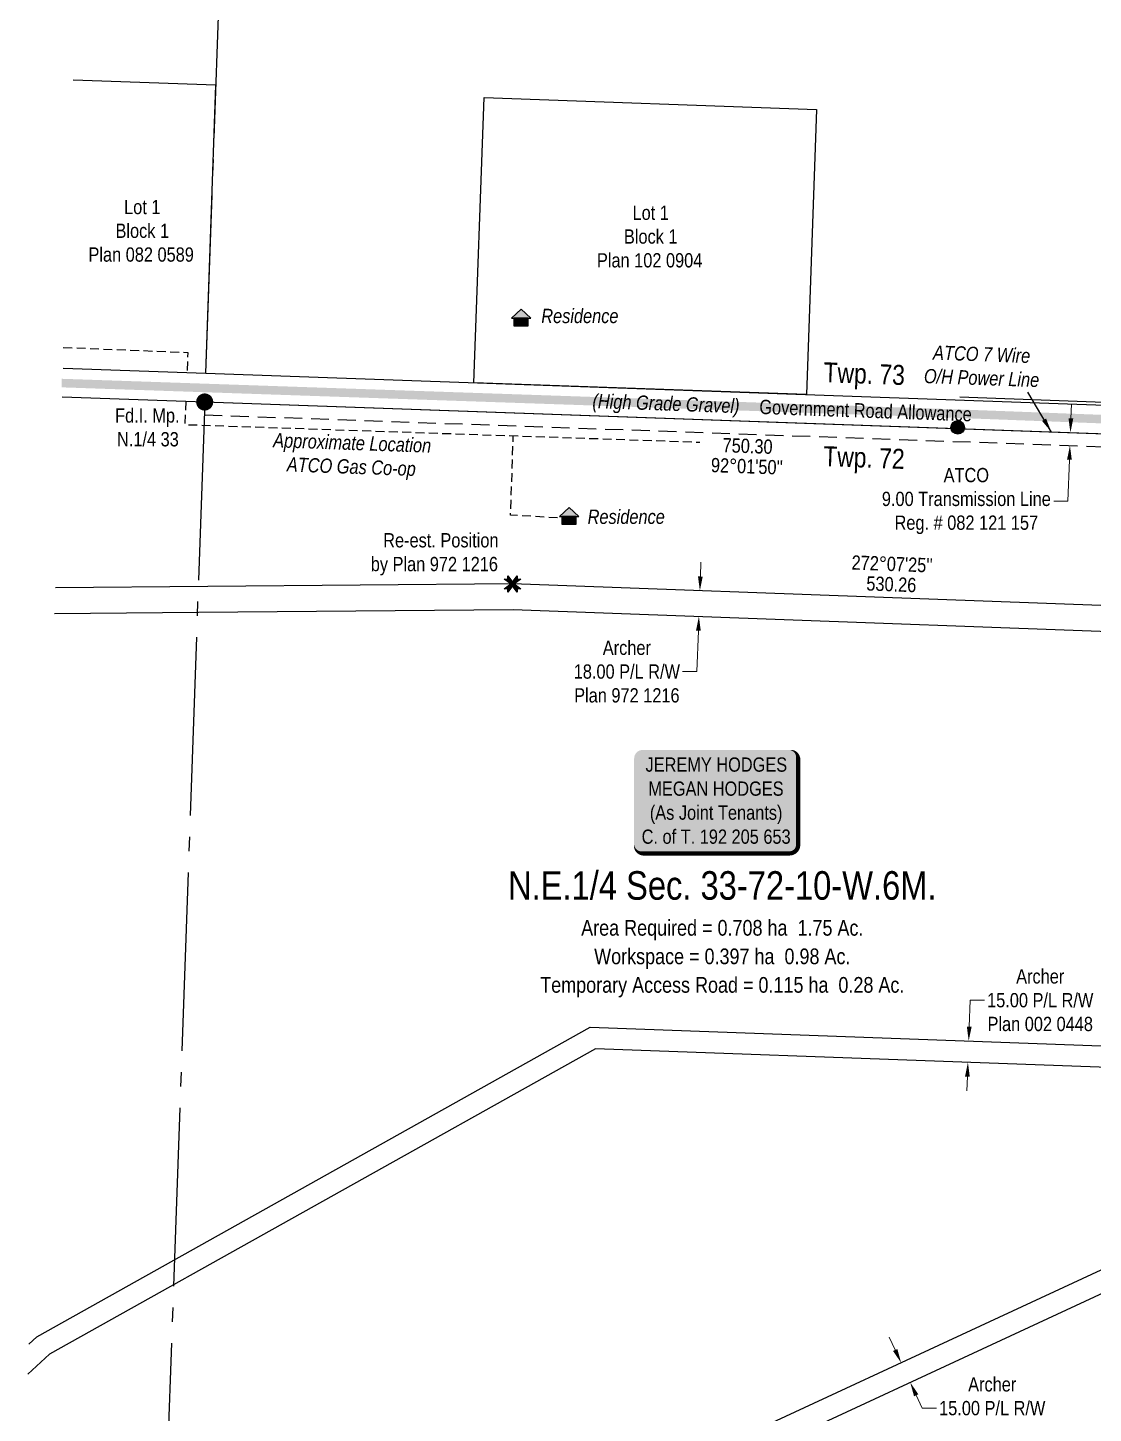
# Model space of a CAD drawing. Extents: x 338216 to 346362, y 6125251 to 6136161.
# Drawn here: x 342740 to 343487, y 6128793 to 6129764 of the extents above; entities that cross this region are included whole.
import ezdxf
from ezdxf.enums import TextEntityAlignment as Align

# ---------------------------------------------------------------- set-up
doc = ezdxf.new("R2010")
doc.units = 0
doc.header["$LTSCALE"] = 5
doc.header["$PDSIZE"] = 0.5
for name, pattern in [('foc-FLOWLINE', [3.75, 2.5, -1.25]), ('foc-QUARTERLINE', [33, 25, -3, 2, -3]), ('POWERLINE5', [7.8, 2.4, -0.6, 0.6, -0.6, 0.6, -0.6, 2.4]), ('UG_PIPE', [1.875, 1.25, -0.625])]:
    doc.linetypes.add(name, pattern=pattern)
doc.layers.get('Defpoints').update_dxf_attribs({"color": 9})
for name, color, linetype in [('AS-FENCE', 48, 'foc-FENCE'), ('AS-OWNER', 7, 'Continuous'), ('AS-PIPE-UG', 44, 'UG_PIPE'), ('AS-PIPE-UG-T', 44, 'Continuous'), ('AS-POWER', 104, 'foc-POWER'), ('AS-POWER-EXISTING', 72, 'POWERLINE5'), ('AS-POWER-T', 104, 'Continuous'), ('AS-RESIDENCE', 14, 'Continuous'), ('AS-ROADS', 254, 'Continuous'), ('C-SYMBOL', 7, 'Continuous'), ('D-TXT', 7, 'Continuous'), ('F-EZE', 190, 'foc-FLOWLINE'), ('F-RW', 190, 'Continuous'), ('L-AREAREQUIRED', 7, 'Continuous'), ('L-AREAWORK', 5, 'Continuous'), ('L-BD', 7, 'Continuous'), ('L-MON', 1, 'Continuous'), ('L-QSEC', 8, 'foc-QUARTERLINE'), ('L-ROAD-T', 7, 'Continuous'), ('L-SEC', 7, 'Continuous'), ('L-TITLEDB', 4, 'Continuous')]:
    doc.layers.add(name, color=color, linetype=linetype)
doc.layers.add('F-RW-T', color=190, linetype='Continuous', lineweight=9)
doc.layers.add('T-TEXT', color=48, linetype='Continuous', lineweight=18)
doc.styles.add('100L', font='ARIALN.TTF', dxfattribs={"height": 11})
doc.styles.add('175L', font='ARIALN.TTF', dxfattribs={"height": 20})
doc.styles.add('80', font='ARIALN.TTF', dxfattribs={"height": 10})
doc.styles.add('80CG', font='ARIALN.TTF', dxfattribs={"height": 10})
doc.styles.add('80L', font='ARIALN.TTF', dxfattribs={"height": 10})
doc.styles.add('80LS', font='ARIALNI.TTF', dxfattribs={"height": 10})
doc.styles.add('foc-LtypeFont', font='ARIALN.TTF', dxfattribs={"height": 7.35})
doc.linetypes.add('foc-FENCE', pattern='A,10,-1,["X",foc-LtypeFont,S=0.2,R=0,X=-0.625,Y=-0.75],-1.24', length=12.24)
doc.linetypes.add('foc-POWER', pattern='A,6,-1,["P",foc-LtypeFont,S=0.2,R=0,X=-0.625,Y=-0.75],-1.24,4', length=12.24)
doc.dimstyles.new('Compass 5 000', dxfattribs={"dimscale": 5, "dimtxt": 9, "dimasz": 2, "dimexe": 0.2, "dimexo": 0.0625, "dimgap": 0.5, "dimtad": 0, "dimtih": 1, "dimtoh": 1, "dimzin": 0, "dimdsep": 46, "dimtxsty": '80CG', "dimcen": 0.1, "dimse1": 1, "dimse2": 1, "dimclrd": 256, "dimclrt": 256, "dimaunit": 1, "dimadec": 4, "dimazin": 0, "dimtfac": 0.06, "dimtofl": 0, "dimtmove": 0, "dimatfit": 1, "dimfxl": 0.2, "dimtolj": 1, "dimtzin": 0, "dimlwd": -1, "dimarcsym": 0})

# ---------------------------------------------------------------- blocks, each defined once
blk = doc.blocks.new('fdia')
at = {"color": 255, "const_width": 1}
blk.add_lwpolyline([(-0.5, 0, 1), (0.5, 0, 1)], format="xyb", close=True, dxfattribs=at)
blk = doc.blocks.new('Fdiaa')
blk.add_blockref('fdia', (0, 0))
blk = doc.blocks.new('fdib')
at = {"color": 1, "const_width": 1.6}
blk.add_lwpolyline([(-0.4, 0, 1), (0.4, 0, 1)], format="xyb", close=True, dxfattribs=at)
at = {"color": 1}
blk.add_circle((0, 0), 0.8, dxfattribs=at)
blk = doc.blocks.new('Fdibb')
blk.add_blockref('fdib', (0, 0))
blk = doc.blocks.new('fdicc')
for name in ['Fdibb', 'Fdiaa']:
    blk.add_blockref(name, (0, 0))
blk = doc.blocks.new('FDI')
blk.add_blockref('fdicc', (0, 0))
blk = doc.blocks.new('POWERPOLE')
h = blk.add_hatch(color=255)
edge = h.paths.add_edge_path()
edge.add_arc((0, 0), 0.96, 0, 360)
at = {"linetype": 'Continuous'}
for p, q in [((0.68, -0.68), (-0.68, 0.68)), ((-0.68, -0.68), (0.68, 0.68))]:
    blk.add_line(p, q, dxfattribs=at)
blk.add_circle((0, 0), 0.96, dxfattribs=at)
blk = doc.blocks.new('*D70')
at = {"layer": 'Defpoints', "color": 0, "transparency": 16777216}
for p in [(343369.69, 6128836.41), (343376, 6128822.81), (343358.76, 6128814.81)]:
    blk.add_point(p, dxfattribs=at)
at = {"layer": 'F-RW-T', "transparency": 16777216}
for p, q in [((343348.24, 6128837.48), (343344.03, 6128846.55)), ((343362.97, 6128805.74), (343367.18, 6128796.67)), ((343367.18, 6128796.67), (343377.18, 6128796.67))]:
    blk.add_line(p, q, dxfattribs=at)
for points in [[(343349.75, 6128838.18), (343346.73, 6128836.78), (343352.45, 6128828.41)], [(343364.48, 6128806.44), (343361.46, 6128805.04), (343358.76, 6128814.81)]]:
    blk.add_solid(points, dxfattribs=at)
at = {"layer": 'F-RW-T', "transparency": 16777216, "insert": (343416.27, 6128796.67), "char_height": 10, "attachment_point": 5, "style": '80CG'}
blk.add_mtext('\\A1;Archer\\P15.00 P/L R/W\\PPlan 052 0982', dxfattribs=at)
blk = doc.blocks.new('*D73')
at = {"layer": 'Defpoints', "color": 0, "transparency": 16777216}
for p in [(343291.24, 6129058.03), (343399.78, 6129054.06), (343290.69, 6129043.04)]:
    blk.add_point(p, dxfattribs=at)
at = {"layer": 'F-RW-T', "transparency": 16777216}
for p, q in [((343400.15, 6129064.05), (343400.82, 6129082.57)), ((343400.82, 6129082.57), (343410.82, 6129082.57)), ((343398.87, 6129029.08), (343398.5, 6129019.09))]:
    blk.add_line(p, q, dxfattribs=at)
for points in [[(343398.48, 6129064.11), (343401.81, 6129063.99), (343399.78, 6129054.06)], [(343397.2, 6129029.14), (343400.53, 6129029.02), (343399.23, 6129039.07)]]:
    blk.add_solid(points, dxfattribs=at)
at = {"layer": 'F-RW-T', "transparency": 16777216, "insert": (343449.91, 6129082.57), "char_height": 10, "attachment_point": 5, "style": '80CG'}
blk.add_mtext('\\A1;Archer\\P15.00 P/L R/W\\PPlan 002 0448', dxfattribs=at)
blk = doc.blocks.new('*D74')
at = {"layer": 'Defpoints', "color": 0, "transparency": 16777216}
for p in [(343187.7, 6129370.44), (343211.31, 6129369.58), (343187.04, 6129352.46)]:
    blk.add_point(p, dxfattribs=at)
at = {"layer": 'F-RW-T', "transparency": 16777216}
for p, q in [((343211.68, 6129379.57), (343212.04, 6129389.56)), ((343210.29, 6129341.61), (343209.23, 6129312.89)), ((343209.23, 6129312.89), (343199.23, 6129312.89))]:
    blk.add_line(p, q, dxfattribs=at)
for points in [[(343210.01, 6129379.63), (343213.34, 6129379.51), (343211.31, 6129369.58)], [(343208.62, 6129341.67), (343211.95, 6129341.54), (343210.65, 6129351.6)]]:
    blk.add_solid(points, dxfattribs=at)
at = {"layer": 'F-RW-T', "transparency": 16777216, "insert": (343160.15, 6129312.89), "char_height": 10, "attachment_point": 5, "style": '80CG'}
blk.add_mtext('\\A1;Archer\\P18.00 P/L R/W\\PPlan 972 1216', dxfattribs=at)
blk = doc.blocks.new('*U83')
h = blk.add_hatch(color=59)
edge = h.paths.add_edge_path()
edge.add_line((-51.5, -37), (51.5, -37))
edge.add_arc((51.5, -31), 6, 270, 360)
edge.add_line((57.5, -31), (57.5, 29.5))
edge.add_arc((51.5, 29.5), 6, 0, 90)
edge.add_line((51.5, 35.5), (-51.5, 35.5))
edge.add_arc((-51.5, 29.5), 6, 90, 180)
edge.add_line((-57.5, 29.5), (-57.5, -31))
edge.add_arc((-51.5, -31), 6, 180, 270)
at = {"color": 1, "flags": 128}
blk.add_lwpolyline([(-51.5, -37, 3, 3, 0), (51.5, -37, 3, 3, 0.414214), (57.5, -31, 3, 3, 0), (57.5, 29.5, 3, 0, 0.414214), (51.5, 35.5, 0, 0, 0), (-51.5, 35.5, 0, 0, 0.414214), (-57.5, 29.5, 0, 0, 0), (-57.5, -31, 0, 3, 0.414214)], format="xyseb", close=True, dxfattribs=at)
blk.add_lwpolyline([(-36.9, -26.42, 0, 7.5, 0), (0, 0, 0, 0, 0)], format="xyseb", dxfattribs=at)
at = {"color": 1, "style": '80'}
blk.add_attdef('ENTER_TEXT_001', (-35.99, -5), '', height=10, dxfattribs=at)
blk = doc.blocks.new('*D84')
at = {"layer": 'Defpoints', "color": 0, "transparency": 16777216}
for p in [(343471.06, 6129480.37), (343477.91, 6129480.13), (343477.6, 6129471.14)]:
    blk.add_point(p, dxfattribs=at)
at = {"layer": 'F-RW-T', "transparency": 16777216}
for p, q in [((343471.41, 6129490.36), (343471.77, 6129500.36)), ((343470.39, 6129461.38), (343469.36, 6129432.47)), ((343469.36, 6129432.47), (343459.36, 6129432.47))]:
    blk.add_line(p, q, dxfattribs=at)
for points in [[(343469.75, 6129490.42), (343473.08, 6129490.31), (343471.06, 6129480.37)], [(343468.72, 6129461.44), (343472.05, 6129461.33), (343470.74, 6129471.38)]]:
    blk.add_solid(points, dxfattribs=at)
at = {"layer": 'F-RW-T', "transparency": 16777216, "insert": (343398.12, 6129432.47), "char_height": 10, "attachment_point": 5, "style": '80CG'}
blk.add_mtext('\\A1;ATCO\\P9.00 Transmission Line\\PReg. # 082 121 157', dxfattribs=at)
blk = doc.blocks.new('TEMP')
h = blk.add_hatch(color=255)
h.dxf.hatch_style = 1
h.paths.add_polyline_path([(0, 0.25), (-0.67, 1.15), (-0.67, 0.67), (-1.15, 0.67), (-0.25, 0), (-1.15, -0.67), (-0.67, -0.67), (-0.67, -1.15), (0, -0.25), (0.67, -1.15), (0.67, -0.67), (1.15, -0.67), (0.25, 0), (1.15, 0.67), (0.67, 0.67), (0.67, 1.15)])
h.paths.add_polyline_path([(0.57, 0.85), (0.57, 0.57), (0.85, 0.57), (0.08, 0), (0.85, -0.57), (0.57, -0.57), (0.57, -0.85), (0, -0.08), (-0.57, -0.85), (-0.57, -0.57), (-0.85, -0.57), (-0.08, 0), (-0.85, 0.57), (-0.57, 0.57), (-0.57, 0.85), (0, 0.08)], flags=16)
h = blk.add_hatch(color=1)
h.dxf.hatch_style = 1
h.paths.add_polyline_path([(0, 0.08), (-0.57, 0.85), (-0.57, 0.57), (-0.85, 0.57), (-0.08, 0), (-0.85, -0.57), (-0.57, -0.57), (-0.57, -0.85), (0, -0.08), (0.57, -0.85), (0.57, -0.57), (0.85, -0.57), (0.08, 0), (0.85, 0.57), (0.57, 0.57), (0.57, 0.85)])
at = {"color": 1}
for p, q in [((-0.08, 0), (0.08, 0)), ((0, 0.08), (0, -0.08))]:
    blk.add_line(p, q, dxfattribs=at)
at = {"color": 255, "flags": 128}
blk.add_lwpolyline([(-0.25, 0), (-1.15, 0.67), (-0.67, 0.67), (-0.67, 1.15), (0, 0.25), (0.67, 1.15), (0.67, 0.67), (1.15, 0.67), (0.25, 0), (1.15, -0.67), (0.67, -0.67), (0.67, -1.15), (0, -0.25), (-0.67, -1.15), (-0.67, -0.67), (-1.15, -0.67)], close=True, dxfattribs=at)
at = {"color": 1, "flags": 128}
blk.add_lwpolyline([(-0.08, 0), (-0.85, 0.57), (-0.57, 0.57), (-0.57, 0.85), (0, 0.08), (0.57, 0.85), (0.57, 0.57), (0.85, 0.57), (0.08, 0), (0.85, -0.57), (0.57, -0.57), (0.57, -0.85), (0, -0.08), (-0.57, -0.85), (-0.57, -0.57), (-0.85, -0.57)], close=True, dxfattribs=at)
blk = doc.blocks.new('res_occ')
for points in [[(0.1, 0.89), (-1.26, -0.37), (1.46, -0.37)], [(-0.9, -1.43), (1.1, -1.43), (1.1, -0.37), (-0.9, -0.37)]]:
    blk.add_hatch(color=14).paths.add_polyline_path(points)
at = {"color": 14}
for points in [[(0.1, 0.89), (-1.26, -0.37), (1.46, -0.37)], [(-0.9, -1.43), (1.1, -1.43), (1.1, -0.37), (-0.9, -0.37)]]:
    blk.add_lwpolyline(points, close=True, dxfattribs=at)

msp = doc.modelspace()

# ---------------------------------------------------------------- linework, layer by layer
at = {"layer": 'AS-FENCE', "flags": 128}
for points in [[(343393.542, 6129505.549), (343665.764, 6129495.494), (343679.523, 6129894.239), (343661.262, 6129898.341), (343663.845, 6130066.968), (343666.47, 6130211.262), (343691.686, 6130212.46), (343696.838, 6130296.816)], [(343258.225, 6129487.915), (343668.174, 6129473.384), (343656.373, 6129152.829)]]:
    msp.add_lwpolyline(points, dxfattribs=at)
at = {"layer": 'AS-PIPE-UG', "flags": 128}
for points in [[(342765.106, 6129540.166), (342852.398, 6129536.601), (342851.81, 6129522.446)], [(342850.976, 6129502.351), (342850.3, 6129486.058), (343211.201, 6129473.751)], [(343111.613, 6129420.622), (343078.643, 6129422.641), (343080.538, 6129478.207)]]:
    msp.add_lwpolyline(points, dxfattribs=at)
at = {"layer": 'AS-POWER', "flags": 128}
msp.add_lwpolyline([(342764.286, 6129505.424), (342864.201, 6129501.882), (343668.174, 6129473.384)], dxfattribs=at)
at = {"layer": 'AS-ROADS', "const_width": 5.999, "flags": 128}
msp.add_lwpolyline([(342763.926, 6129515.144), (343394.227, 6129493.618), (343686.253, 6129482.555), (344098.452, 6129469.069), (344478.702, 6129454.968), (344581.91, 6129451.011), (345416.097, 6129422.327)], dxfattribs=at)
at = {"layer": 'F-EZE'}
msp.add_line((342863.882, 6129492.89), (343667.855, 6129464.392), dxfattribs=at)
at = {"layer": 'F-RW', "flags": 128}
for points in [[(342758.938, 6129353.749), (342859.853, 6129354.571), (343080.41, 6129356.37), (343663.075, 6129334.877), (343663.742, 6129353.001), (343079.961, 6129374.356), (342759.573, 6129371.745)], [(342740.878, 6128841.495), (342746.481, 6128846.643), (343134.44, 6129063.763), (343652.397, 6129044.817), (343651.845, 6129029.831), (343138.061, 6129048.629), (342755.336, 6128834.446), (342740.137, 6128820.481)], [(342887.942, 6128594.827), (343085.303, 6128687.875), (343605.68, 6128929.429), (343648.092, 6128927.874), (343648.643, 6128942.858), (343602.638, 6128944.544), (343053.892, 6128689.824), (342855.219, 6128595.983)]]:
    msp.add_lwpolyline(points, dxfattribs=at)
at = {"layer": 'L-QSEC'}
for p, q in [((342864.918, 6129521.982), (342892.18, 6130285.698)), ((342864.201, 6129501.882), (342836.865, 6128726.543))]:
    msp.add_line(p, q, dxfattribs=at)
at = {"layer": 'L-SEC'}
for p, q in [((342764.994, 6129525.524), (342864.918, 6129521.982)), ((342864.918, 6129521.982), (343668.886, 6129493.484)), ((342764.286, 6129505.424), (342864.201, 6129501.882)), ((342864.201, 6129501.882), (343668.174, 6129473.384))]:
    msp.add_line(p, q, dxfattribs=at)
at = {"layer": 'L-TITLEDB', "flags": 128}
msp.add_lwpolyline([(342764.994, 6129525.524), (342864.918, 6129521.982), (342872.124, 6129723.828), (342772.111, 6129727.391)], dxfattribs=at)
msp.add_lwpolyline([(343052.977, 6129515.316), (343060.045, 6129715.18), (343293.184, 6129706.935), (343286.116, 6129507.052)], close=True, dxfattribs=at)

# ---------------------------------------------------------------- block references
at = {"layer": 'AS-OWNER'}
ref = msp.add_blockref('*U83', (343222.734, 6129222.511), dxfattribs=dict(at, xscale=0.99978011, yscale=0.99978011, zscale=0.99978011))
ref.add_attrib('ENTER_TEXT_001', 'JEREMY HODGES', (343173.243, 6129242.766), dxfattribs={"layer": '0', "color": 1, "height": 9.9978, "style": '80'})
ref.add_attrib('ENTER_TEXT_002', 'MEGAN HODGES', (343175.196, 6129225.925), dxfattribs={"layer": '0', "color": 1, "height": 9.9978, "style": '80'})
ref.add_attrib('ENTER_TEXT_003', '(As Joint Tenants)', (343176.264, 6129209.092), dxfattribs={"layer": '0', "color": 1, "height": 9.9978, "style": '80'})
ref.add_attrib('ENTER_TEXT_004', 'C. of T. 192 205 653', (343170.515, 6129192.251), dxfattribs={"layer": '0', "color": 1, "height": 9.9978, "style": '80'})
at = {"layer": 'AS-POWER-EXISTING'}
for xscale, yscale, zscale in [(4.999999999999897, 4.999999999999897, 4.999999999999897), (4.999999999999908, 4.999999999999908, 4.999999999999908)]:
    msp.add_blockref('POWERPOLE', (343392.053, 6129484.111), dxfattribs=dict(at, xscale=xscale, yscale=yscale, zscale=zscale))
at = {"layer": 'AS-RESIDENCE', "xscale": 4.998900549999906, "yscale": 4.998900549999906, "zscale": 4.998900549999906}
for p in [(343085.511, 6129562.371), (343119.176, 6129423.403)]:
    msp.add_blockref('res_occ', p, dxfattribs=at)
at = {"layer": 'L-MON'}
for name, p, xscale, yscale, zscale in [('FDI', (342864.201, 6129501.882), 4.999999999999897, 4.999999999999897, 4.999999999999897), ('FDI', (342864.201, 6129501.882), 4.999999999999908, 4.999999999999908, 4.999999999999908), ('TEMP', (343079.961, 6129374.356), 4.998900549999934, 4.998900549999934, 4.998900549999934)]:
    msp.add_blockref(name, p, dxfattribs=dict(at, xscale=xscale, yscale=yscale, zscale=zscale))

# ---------------------------------------------------------------- texts
at = {"layer": 'AS-PIPE-UG-T', "insert": (342905.952, 6129480.428), "char_height": 9.9978, "attachment_point": 1, "rotation": 357.973906, "style": '80L'}
msp.add_mtext_dynamic_manual_height_columns('\\pi6.5014;{\\fArial Narrow|b0|i1|c0|p34;Approximate Location\\P\\pi16.687;ATCO Gas Co-op}', width=123.51053, gutter_width=49.989, heights=[0], dxfattribs=at)
at = {"layer": 'AS-POWER-T', "insert": (343368.618, 6129541.824), "char_height": 9.9978, "attachment_point": 1, "rotation": 357.973906, "style": '80L'}
msp.add_mtext_dynamic_manual_height_columns('\\pi6.4265;{\\fArial Narrow|b0|i1|c0|p34;ATCO 7 Wire\\P\\pi0.57511;O/H Power Line}', width=80.65525, gutter_width=49.989, heights=[0], dxfattribs=at)
at = {"layer": 'AS-RESIDENCE', "char_height": 9.9978, "attachment_point": 1, "style": '80L'}
for insert in [(343100.16, 6129567.173), (343132.653, 6129426.45)]:
    msp.add_mtext_dynamic_manual_height_columns('{\\fArial Narrow|b0|i1|c0|p34;Residence}', width=34.11404, gutter_width=49.989, heights=[0], dxfattribs=dict(at, insert=insert))
at = {"layer": 'C-SYMBOL', "color": 3, "style": '175L'}
msp.add_text('N.E.1/4 Sec. 33-72-10-W.6M.', height=19.9956, dxfattribs=at).set_placement((343227.049, 6129147.048), align=Align.BOTTOM_CENTER)
at = {"layer": 'D-TXT', "color": 3, "char_height": 13.9969, "attachment_point": 1, "rotation": 357.974521, "style": '80L'}
for s, insert in [('Twp. 73', (343298.305, 6129529.731)), ('Twp. 72', (343298.129, 6129470.941))]:
    msp.add_mtext_dynamic_manual_height_columns(s, width=101.3731, gutter_width=47.49, heights=[0], dxfattribs=dict(at, insert=insert))
at = {"layer": 'L-AREAREQUIRED', "color": 5, "style": '100L'}
msp.add_text('Area Required = 0.708 ha  1.75 Ac.', height=10.99758, dxfattribs=at).set_placement((343227.049, 6129124.553), align=Align.BOTTOM_CENTER)
at = {"layer": 'L-AREAWORK', "color": 5, "style": '100L'}
for s, p in [('Workspace = 0.397 ha  0.98 Ac.', (343227.049, 6129104.558)), ('Temporary Access Road = 0.115 ha  0.28 Ac.', (343227.049, 6129084.562))]:
    msp.add_text(s, height=10.99758, dxfattribs=at).set_placement(p, align=Align.BOTTOM_CENTER)
at = {"layer": 'L-BD', "style": '80L'}
for s, rotation, p in [('750.30', 357.9699, (343244.798, 6129471.08)), ("92°01'50''", 357.9699, (343244.293, 6129456.842)), ("272°07'25''", 357.9019, (343346.075, 6129388.399)), ('530.26', 357.9019, (343345.554, 6129374.162))]:
    msp.add_text(s, height=9.9978, rotation=rotation, dxfattribs=at).set_placement(p, align=Align.MIDDLE)
at = {"layer": 'L-MON', "char_height": 9.9978, "attachment_point": 1, "style": '80L'}
for s, width, insert in [('\\pi1.0713;Fd.I. Mp.\\P\\pi2.4285;N.1/4 33', 44.3292, (342800.327, 6129497.434)), ('\\pi35.691;Re-est. Position\\P\\pi26.968;by Plan 972 1216', 114.8548, (342953.661, 6129409.973))]:
    msp.add_mtext_dynamic_manual_height_columns(s, width=width, gutter_width=50, heights=[0], dxfattribs=dict(at, insert=insert))
at = {"layer": 'L-ROAD-T', "style": '80L'}
msp.add_text('Government Road Allowance', height=9.9978, rotation=357.97495, dxfattribs=at).set_placement((343327.482, 6129495.896), align=Align.MIDDLE_CENTER)
at = {"layer": 'L-TITLEDB', "char_height": 9.9978, "attachment_point": 1, "style": '80L'}
for s, insert in [('\\pi25.437;Lot 1\\P\\pi19.408;Block 1\\P\\pi0.466;Plan 082 0589', (342782.275, 6129643.551)), ('\\pi25.437;Lot 1\\P\\pi19.408;Block 1\\P\\pi0.48986;Plan 102 0904', (343138.691, 6129639.514))]:
    msp.add_mtext_dynamic_manual_height_columns(s, width=73.41264, gutter_width=49.989, heights=[0], dxfattribs=dict(at, insert=insert))
at = {"layer": 'T-TEXT', "style": '80LS'}
msp.add_text('(High Grade Gravel)', height=9.9978, rotation=357.97495, dxfattribs=at).set_placement((343187.6, 6129500.842), align=Align.MIDDLE_CENTER)

# ---------------------------------------------------------------- dimensions: what is measured, and where the dimension line sits
at = {"layer": 'F-RW-T'}
for base, p1, p2, angle, text, picture, middle in [((343471.06, 6129480.371), (343477.595, 6129471.136), (343477.914, 6129480.128), 87.969917, 'ATCO\\P9.00 Transmission Line\\PReg. # 082 121 157', '*D84', (343398.117, 6129432.474)), ((343211.311, 6129369.576), (343187.041, 6129352.463), (343187.699, 6129370.441), 87.901943, 'Archer\\P18.00 P/L R/W\\PPlan 972 1216', '*D74', (343160.148, 6129312.887)), ((343399.781, 6129054.058), (343290.687, 6129043.045), (343291.235, 6129058.028), 87.905147, 'Archer\\P15.00 P/L R/W\\PPlan 002 0448', '*D73', (343449.91, 6129082.571))]:
    dim = msp.add_linear_dim(base=base, p1=p1, p2=p2, angle=angle, text=text, dimstyle='Compass 5 000', dxfattribs=at)
    dim.commit()
    dim.dimension.update_dxf_attribs({"geometry": picture, "text_midpoint": middle, "dimtype": 161})
dim = msp.add_aligned_dim(p1=(343369.685, 6128836.41), p2=(343375.997, 6128822.812), distance=-19.004, text='Archer\\P15.00 P/L R/W\\PPlan 052 0982', dimstyle='Compass 5 000', dxfattribs=at)
dim.commit()
dim.dimension.update_dxf_attribs({"geometry": '*D70', "text_midpoint": (343416.267, 6128796.67)})

# ---------------------------------------------------------------- leaders
at = {"layer": 'AS-POWER-T'}
msp.add_leader([(343457.714, 6129480.844), (343441.133, 6129508.711)], dimstyle='Compass 5 000', dxfattribs=at)

doc.saveas('drawing.dxf')
